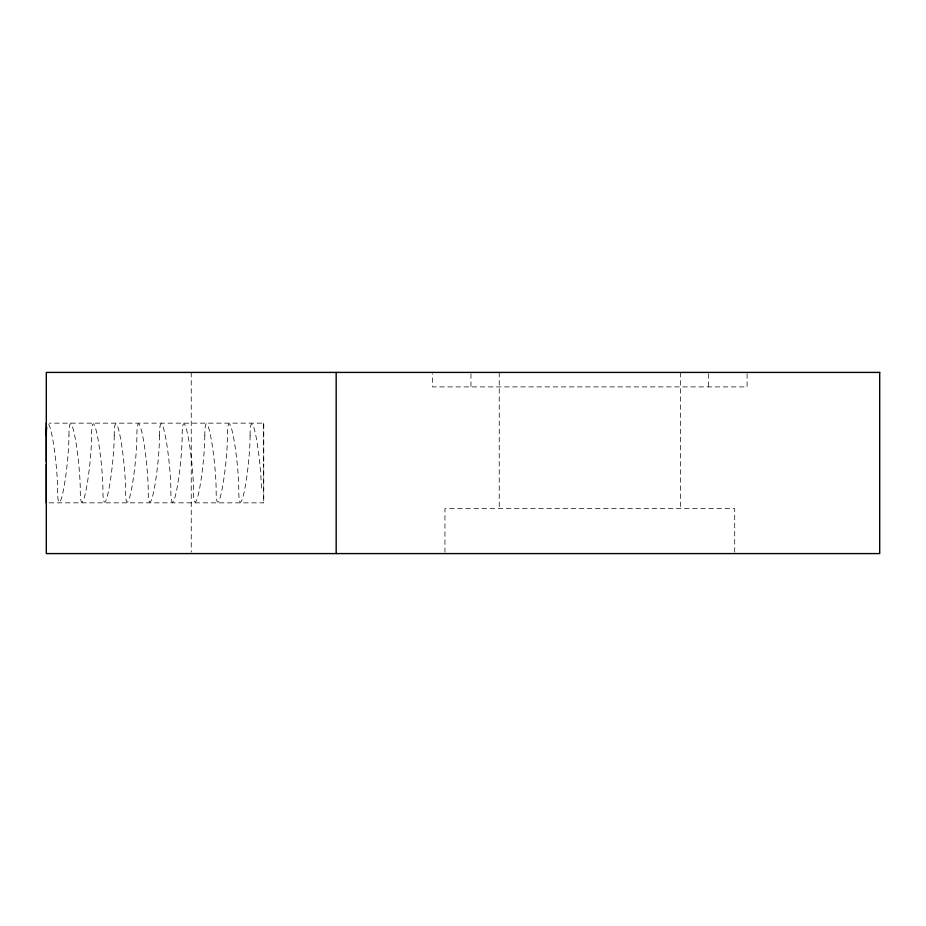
<?xml version="1.0" encoding="UTF-8"?>
<svg xmlns="http://www.w3.org/2000/svg" width="926" height="926" viewBox="0 0 926 926"><rect width="100%" height="100%" fill="white"/><g stroke="black" fill="none" stroke-linecap="round" stroke-linejoin="round"><path stroke-width="0.69" stroke-dasharray="4.63 3.47" d="M49.182 502.841L263.713 502.853L263.713 464.343M263.713 461.657L263.713 423.147L49.182 423.159M747.085 373.734L747.085 386.906L432.558 386.906L432.558 373.734M734.7 552.185L734.7 508.652L444.943 508.652L444.943 552.185M708.668 373.734L708.668 386.906M680.402 372.414L680.402 508.652M499.241 372.414L499.241 508.652M470.975 373.734L470.975 386.906M263.713 423.147L263.713 502.853M191.242 372.414L191.242 552.151M204.796 435.417A39.413 3.993 -84.1 0 1 199.148 490.792A39.413 3.993 -84.1 0 1 193.499 490.583A39.413 3.993 84.1 0 0 187.828 435.208A39.413 3.993 84.1 0 0 182.167 435.417A39.413 3.993 -84.1 0 1 176.507 490.792A39.413 3.993 -84.1 0 1 170.847 490.583A39.413 3.993 84.1 0 0 165.187 435.208A39.413 3.993 84.1 0 0 159.527 435.417M250.089 435.417A39.413 3.993 -84.1 0 1 244.429 490.792A39.413 3.993 -84.1 0 1 238.781 490.583A39.413 3.993 84.1 0 0 233.109 435.208A39.413 3.993 84.1 0 0 227.46 435.417A39.413 3.993 -84.1 0 1 221.789 490.792A39.413 3.993 -84.1 0 1 216.14 490.583A39.413 3.993 84.1 0 0 210.468 435.208A39.413 3.993 84.1 0 0 204.82 435.417M114.222 435.417A39.413 3.993 -84.1 0 1 108.573 490.792A39.413 3.993 -84.1 0 1 102.925 490.583A39.413 3.993 84.1 0 0 97.253 435.208A39.413 3.993 84.1 0 0 91.593 435.417A39.413 3.993 -84.1 0 1 85.933 490.792A39.413 3.993 -84.1 0 1 80.273 490.583A39.413 3.993 84.1 0 0 74.612 435.208A39.413 3.993 84.1 0 0 68.952 435.417M250.101 435.417A39.413 3.993 84.1 0 1 255.75 435.208A39.413 3.993 84.1 0 1 261.41 490.583M159.515 435.417A39.413 3.993 -84.1 0 1 153.855 490.792A39.413 3.993 -84.1 0 1 148.206 490.583A39.413 3.993 84.1 0 0 142.535 435.208A39.413 3.993 84.1 0 0 136.886 435.417A39.413 3.993 -84.1 0 1 131.214 490.792A39.413 3.993 -84.1 0 1 125.566 490.583A39.413 3.993 84.1 0 0 119.894 435.208A39.413 3.993 84.1 0 0 114.245 435.417M48.638 424.328A39.413 3.993 84.1 0 1 54.518 450.719A39.413 3.993 84.1 0 1 57.62 490.583A39.413 3.993 -84.1 0 0 63.292 490.792A39.413 3.993 -84.1 0 0 68.941 435.417"/><path stroke-width="1.39" d="M46.3 502.853L46.3 464.343M46.3 461.657L46.3 423.147M336.173 372.414L336.173 553.586M46.312 435.417A39.413 3.993 84.1 0 1 46.717 427.152M879.7 372.414L46.3 372.414L46.3 553.586L879.7 553.586L879.7 372.414"/></g></svg>
